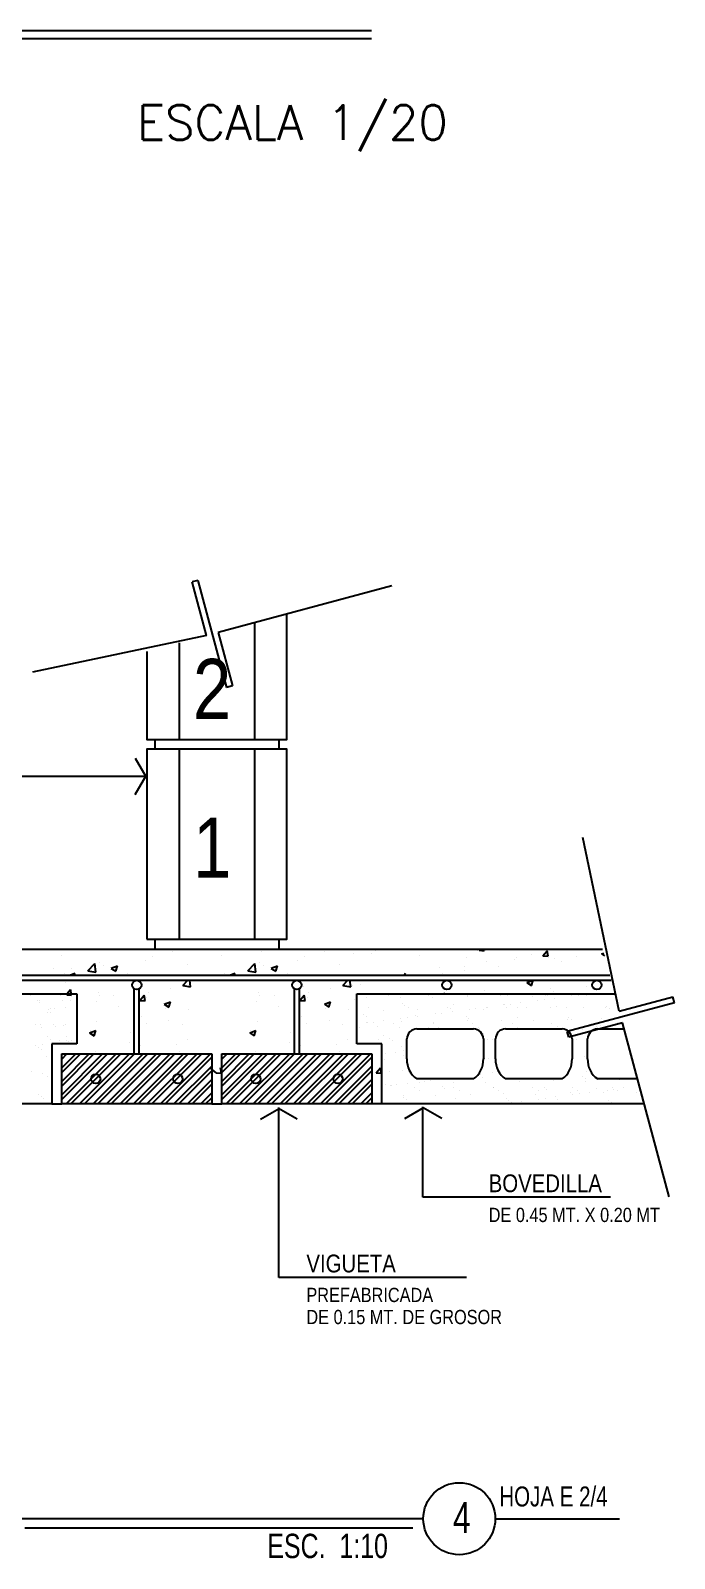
# Model space of a CAD drawing. Header units: inches. Extents: x -370 to 18, y -197 to 199.
# Drawn here: x -220.49 to -217.28, y -12.04 to -4.41 of the extents above; entities that cross this region are included whole.
import ezdxf

# ---------------------------------------------------------------- set-up
doc = ezdxf.new("R2010")
doc.units = ezdxf.units.IN
doc.header["$MEASUREMENT"] = 0
for name, color, linetype in [('DETALLES', 2, 'Continuous'), ('TEXPRIN', 6, 'Continuous'), ('TEXTO', 2, 'Continuous')]:
    doc.layers.add(name, color=color, linetype=linetype)
doc.styles.add('R', font='romans.shx')
doc.styles.add('ROMANS', font='romans.shx', dxfattribs={"width": 1.35})
doc.styles.get("Standard").update_dxf_attribs({"font": 'arial.ttf'})
doc.styles.add('swis1', font='swissc.ttf')

# ---------------------------------------------------------------- blocks, each defined once
blk = doc.blocks.new('det. te5')
at = {"layer": 'DETALLES', "color": 1}
for p, q in [((3.4801, 1.8428), (3.4511, 1.835)), ((3.5228, 1.5673), (3.4511, 1.835)), ((3.4801, 1.8428), (3.6236, 1.3073)), ((4.4498, 1.8157), (3.5808, 1.5828)), ((3.5228, 1.5673), (2.6539, 1.3844)), ((3.5808, 1.5828), (3.6525, 1.3151)), ((3.6525, 1.3151), (3.6236, 1.3073)), ((3.2648, 1.0476), (3.2648, 0.9988)), ((3.8852, 1.0476), (3.8852, 0.9988)), ((5.5864, -0.3108), (5.4035, 0.5582)), ((3.2648, 0.0488), (3.2648, 0)), ((3.8852, 0.0488), (3.8852, 0)), ((4.8853, -0.0058), (4.8901, 0)), ((4.9119, -0.0081), (4.9104, 0)), ((2.7965, -0.0329), (2.7965, -0.0329)), ((2.9302, -0.109), (2.9648, -0.0729)), ((2.9697, -0.1151), (2.9648, -0.0729)), ((2.9867, -0.0676), (2.9867, -0.0676)), ((3.1148, -0.0026), (3.1148, -0.0026)), ((3.2175, -0.0588), (3.2175, -0.0588)), ((3.251, -0.0391), (3.251, -0.0391)), ((3.3521, -0.0126), (3.3521, -0.0126)), ((3.4819, -0.0058), (3.4819, -0.0058)), ((3.5965, -0.0329), (3.5965, -0.0329)), ((3.7302, -0.109), (3.7648, -0.0729)), ((3.7697, -0.1151), (3.7648, -0.0729)), ((3.7867, -0.0676), (3.7867, -0.0676)), ((3.7979, -0.0126), (3.7979, -0.0126)), ((3.8749, -0.0026), (3.8749, -0.0026)), ((3.9777, -0.0588), (3.9777, -0.0588)), ((4.0112, -0.0391), (4.0112, -0.0391)), ((4.0352, -0.0026), (4.0352, -0.0026)), ((4.1122, -0.0126), (4.1122, -0.0126)), ((4.2421, -0.0058), (4.2421, -0.0058)), ((4.2584, -0.0218), (4.2584, -0.0218)), ((4.3495, -0.0227), (4.3495, -0.0227)), ((4.3697, -0.0071), (4.3697, -0.0071)), ((4.5868, -0.0327), (4.5868, -0.0327)), ((4.8241, -0.0427), (4.8241, -0.0427)), ((4.8764, 0), (4.8815, -0.0035)), ((4.8815, -0.0035), (4.8827, 0)), ((4.8853, -0.0058), (4.9118, -0.0081)), ((4.9203, -0.0607), (4.9203, -0.0607)), ((5.0614, -0.0527), (5.0614, -0.0527)), ((5.0715, -0.0415), (5.0715, -0.0415)), ((5.1485, -0.0294), (5.1485, -0.0294)), ((5.2041, -0.0337), (5.2255, -0.0081)), ((5.2041, -0.0337), (5.2307, -0.036)), ((5.2307, -0.036), (5.2255, -0.0081)), ((5.2621, -0.0496), (5.2621, -0.0496)), ((5.2986, -0.0628), (5.2986, -0.0628)), ((5.373, -0.001), (5.373, -0.001)), ((5.3734, -0.0349), (5.3734, -0.0349)), ((5.4982, -0.0242), (5.5085, -0.0202)), ((5.4982, -0.0242), (5.5121, -0.0335)), ((0.235, -0.131), (5.5382, -0.131)), ((2.7585, -0.0989), (2.7585, -0.0989)), ((2.8149, -0.1225), (2.8149, -0.1225)), ((2.8384, -0.131), (2.8671, -0.12)), ((2.848, -0.0956), (2.848, -0.0956)), ((2.9302, -0.109), (2.9698, -0.1151)), ((3.0093, -0.0809), (3.0093, -0.0809)), ((3.0471, -0.0963), (3.0783, -0.0844)), ((3.0471, -0.0964), (3.0693, -0.1113)), ((3.0693, -0.1113), (3.0783, -0.0844)), ((3.1281, -0.1219), (3.1281, -0.1219)), ((3.4271, -0.0774), (3.4271, -0.0774)), ((3.6149, -0.1225), (3.6149, -0.1225)), ((3.6384, -0.131), (3.6671, -0.12)), ((3.7302, -0.109), (3.7698, -0.1151)), ((3.8093, -0.0809), (3.8093, -0.0809)), ((3.8471, -0.0963), (3.8783, -0.0844)), ((3.8471, -0.0964), (3.8693, -0.1113)), ((3.8693, -0.1113), (3.8783, -0.0844)), ((3.9281, -0.1219), (3.9281, -0.1219)), ((4.1873, -0.0774), (4.1873, -0.0774)), ((4.5134, -0.131), (4.5171, -0.12)), ((4.553, -0.1305), (4.553, -0.1305)), ((4.6894, -0.094), (4.6894, -0.094)), ((4.7018, -0.1233), (4.7018, -0.1233)), ((4.8123, -0.086), (4.8123, -0.086)), ((4.8131, -0.1087), (4.8131, -0.1087)), ((4.9814, -0.0865), (4.9814, -0.0865)), ((0.235, -0.156), (5.5449, -0.156)), ((2.7511, -0.2197), (2.7511, -0.2197)), ((2.8188, -0.1664), (2.8188, -0.1664)), ((2.825, -0.2246), (2.8431, -0.203)), ((2.825, -0.2289), (2.8482, -0.2309)), ((2.8483, -0.2309), (2.8431, -0.203)), ((2.9813, -0.2156), (2.9813, -0.2156)), ((3.1625, -0.5243), (3.1625, -0.1995)), ((3.1875, -0.5243), (3.1875, -0.1991)), ((3.2058, -0.1871), (3.2058, -0.1871)), ((3.2346, -0.2195), (3.2346, -0.2195)), ((3.3415, -0.1971), (3.3415, -0.1971)), ((3.4046, -0.1826), (3.4301, -0.156)), ((3.4046, -0.1826), (3.4441, -0.1887)), ((3.4441, -0.1887), (3.4403, -0.156)), ((3.7813, -0.2156), (3.7813, -0.2156)), ((3.9625, -0.5243), (3.9625, -0.1995)), ((3.9875, -0.5243), (3.9875, -0.1991)), ((4.0058, -0.1871), (4.0058, -0.1871)), ((4.0346, -0.2195), (4.0346, -0.2195)), ((4.1415, -0.1971), (4.1415, -0.1971)), ((4.2046, -0.1826), (4.2301, -0.156)), ((4.2046, -0.1826), (4.2441, -0.1887)), ((4.2441, -0.1887), (4.2403, -0.156)), ((4.2527, -0.1825), (4.2527, -0.1825)), ((4.2938, -0.175), (4.2938, -0.175)), ((4.4211, -0.1603), (4.4211, -0.1603)), ((4.7035, -0.2266), (4.7035, -0.2266)), ((4.7096, -0.2243), (4.7136, -0.2201)), ((4.7141, -0.2243), (4.7136, -0.2201)), ((4.9149, -0.2087), (4.9149, -0.2087)), ((5.1247, -0.1675), (5.1549, -0.156)), ((5.1248, -0.1675), (5.1469, -0.1825)), ((5.1431, -0.1774), (5.1431, -0.1774)), ((5.1469, -0.1825), (5.1558, -0.156)), ((5.2412, -0.1971), (5.2412, -0.1971)), ((5.2565, -0.2102), (5.2565, -0.2102)), ((5.4248, -0.1881), (5.4248, -0.1881)), ((5.4918, -0.2271), (5.4918, -0.2271)), ((2.6456, -0.2338), (2.6456, -0.2338)), ((2.6771, -0.256), (2.6771, -0.256)), ((2.6888, -0.2667), (2.6888, -0.2667)), ((2.6911, -0.2572), (2.6911, -0.2572)), ((2.7316, -0.3028), (2.7316, -0.3028)), ((2.742, -0.2952), (2.742, -0.2952)), ((2.7647, -0.2985), (2.7647, -0.2985)), ((2.7934, -0.2334), (2.7934, -0.2334)), ((2.8036, -0.258), (2.8036, -0.258)), ((2.8163, -0.2917), (2.8163, -0.2917)), ((2.8424, -0.2562), (2.8424, -0.2562)), ((2.9754, -0.264), (2.9754, -0.264)), ((2.9884, -0.2297), (2.9884, -0.2297)), ((3.0607, -0.2341), (3.0607, -0.2341)), ((3.0821, -0.2895), (3.0821, -0.2895)), ((3.1905, -0.2565), (3.2119, -0.2309)), ((3.1905, -0.2565), (3.2171, -0.2588)), ((3.2171, -0.2588), (3.2119, -0.2309)), ((3.2257, -0.2398), (3.2257, -0.2398)), ((3.3125, -0.2753), (3.3436, -0.2634)), ((3.3125, -0.2753), (3.3346, -0.2902)), ((3.3194, -0.2995), (3.3194, -0.2995)), ((3.3346, -0.2902), (3.3436, -0.2634)), ((3.4313, -0.3018), (3.4313, -0.3018)), ((3.7754, -0.264), (3.7754, -0.264)), ((3.7884, -0.2297), (3.7884, -0.2297)), ((3.8607, -0.2341), (3.8607, -0.2341)), ((3.8821, -0.2895), (3.8821, -0.2895)), ((3.9905, -0.2565), (4.0119, -0.2309)), ((3.9905, -0.2565), (4.0171, -0.2588)), ((4.0171, -0.2588), (4.0119, -0.2309)), ((4.0257, -0.2398), (4.0257, -0.2398)), ((4.1125, -0.2753), (4.1436, -0.2634)), ((4.1125, -0.2753), (4.1346, -0.2902)), ((4.1194, -0.2995), (4.1194, -0.2995)), ((4.1346, -0.2902), (4.1436, -0.2634)), ((4.2313, -0.3018), (4.2313, -0.3018)), ((4.263, -0.2498), (4.263, -0.2498)), ((4.3252, -0.2443), (4.3252, -0.2443)), ((4.333, -0.2937), (4.333, -0.2937)), ((4.4344, -0.232), (4.4344, -0.232)), ((4.4914, -0.2421), (4.4914, -0.2421)), ((4.5009, -0.2716), (4.5009, -0.2716)), ((4.5126, -0.2823), (4.5126, -0.2823)), ((4.5308, -0.2934), (4.5308, -0.2934)), ((4.5773, -0.3017), (4.5773, -0.3017)), ((4.6321, -0.2316), (4.6321, -0.2316)), ((4.6539, -0.2429), (4.6539, -0.2429)), ((4.7285, -0.293), (4.7285, -0.293)), ((4.7435, -0.2996), (4.7435, -0.2996)), ((4.7588, -0.2772), (4.7588, -0.2772)), ((4.8254, -0.2367), (4.8254, -0.2367)), ((4.8298, -0.2312), (4.8298, -0.2312)), ((4.8367, -0.302), (4.8367, -0.302)), ((4.8697, -0.2977), (4.8697, -0.2977)), ((4.906, -0.3003), (4.906, -0.3003)), ((4.9213, -0.2909), (4.9213, -0.2909)), ((4.9262, -0.2927), (4.9262, -0.2927)), ((4.9916, -0.2346), (4.9916, -0.2346)), ((5.0076, -0.2795), (5.0076, -0.2795)), ((5.0128, -0.2794), (5.0128, -0.2794)), ((5.0246, -0.2901), (5.0246, -0.2901)), ((5.0276, -0.2309), (5.0276, -0.2309)), ((5.0406, -0.2752), (5.0406, -0.2752)), ((5.0775, -0.2942), (5.0775, -0.2942)), ((5.0923, -0.2684), (5.0923, -0.2684)), ((5.124, -0.2923), (5.124, -0.2923)), ((5.154, -0.2354), (5.154, -0.2354)), ((5.1785, -0.257), (5.1785, -0.257)), ((5.2116, -0.2526), (5.2116, -0.2526)), ((5.2154, -0.2344), (5.2154, -0.2344)), ((5.2253, -0.2305), (5.2253, -0.2305)), ((5.2437, -0.292), (5.2437, -0.292)), ((5.2632, -0.2459), (5.2632, -0.2459)), ((5.2707, -0.285), (5.2707, -0.285)), ((5.3217, -0.2919), (5.3217, -0.2919)), ((5.3256, -0.2292), (5.3256, -0.2292)), ((5.8619, -0.268), (5.3264, -0.4115)), ((5.3494, -0.2345), (5.3494, -0.2345)), ((5.3825, -0.2301), (5.3825, -0.2301)), ((5.4061, -0.2928), (5.4061, -0.2928)), ((5.4231, -0.2302), (5.4231, -0.2302)), ((5.4616, -0.2293), (5.4616, -0.2293)), ((5.5195, -0.2916), (5.5195, -0.2916)), ((5.5248, -0.2872), (5.5248, -0.2872)), ((5.5365, -0.2979), (5.5365, -0.2979)), ((5.5776, -0.2866), (5.5776, -0.2866)), ((5.5864, -0.3108), (5.8541, -0.2391)), ((5.8619, -0.268), (5.8541, -0.2391)), ((2.6701, -0.3757), (2.6701, -0.3757)), ((2.6951, -0.3795), (2.6951, -0.3795)), ((2.727, -0.3167), (2.727, -0.3167)), ((2.744, -0.3173), (2.744, -0.3173)), ((2.7572, -0.3752), (2.7572, -0.3752)), ((2.8076, -0.3803), (2.8076, -0.3803)), ((2.8179, -0.3753), (2.8179, -0.3753)), ((2.9759, -0.3635), (2.9759, -0.3635)), ((3.2004, -0.3351), (3.2004, -0.3351)), ((3.2245, -0.3724), (3.2245, -0.3724)), ((3.3358, -0.3578), (3.3358, -0.3578)), ((3.4043, -0.375), (3.4043, -0.375)), ((3.7759, -0.3635), (3.7759, -0.3635)), ((4.0004, -0.3351), (4.0004, -0.3351)), ((4.0245, -0.3724), (4.0245, -0.3724)), ((4.1358, -0.3578), (4.1358, -0.3578)), ((4.2043, -0.375), (4.2043, -0.375)), ((4.31, -0.3273), (4.31, -0.3273)), ((4.3217, -0.338), (4.3217, -0.338)), ((4.3239, -0.3695), (4.3239, -0.3695)), ((4.3292, -0.3666), (4.3292, -0.3666)), ((4.3569, -0.3652), (4.3569, -0.3652)), ((4.4058, -0.3079), (4.4058, -0.3079)), ((4.4086, -0.3584), (4.4086, -0.3584)), ((4.4589, -0.3739), (4.4589, -0.3739)), ((4.4948, -0.347), (4.4948, -0.347)), ((4.4954, -0.3645), (4.4954, -0.3645)), ((4.5279, -0.3427), (4.5279, -0.3427)), ((4.5679, -0.3329), (4.5679, -0.3329)), ((4.5795, -0.3359), (4.5795, -0.3359)), ((4.6566, -0.3736), (4.6566, -0.3736)), ((4.6579, -0.3653), (4.6579, -0.3653)), ((4.6657, -0.3245), (4.6657, -0.3245)), ((4.6988, -0.3202), (4.6988, -0.3202)), ((4.7504, -0.3134), (4.7504, -0.3134)), ((4.822, -0.3351), (4.822, -0.3351)), ((4.8294, -0.3591), (4.8294, -0.3591)), ((4.8337, -0.3458), (4.8337, -0.3458)), ((4.8544, -0.3732), (4.8544, -0.3732)), ((4.9956, -0.357), (4.9956, -0.357)), ((5.0521, -0.3728), (5.0521, -0.3728)), ((5.0798, -0.3407), (5.0798, -0.3407)), ((5.158, -0.3578), (5.158, -0.3578)), ((5.2498, -0.3725), (5.2498, -0.3725)), ((5.3296, -0.3516), (5.3296, -0.3516)), ((5.3339, -0.3429), (5.3339, -0.3429)), ((5.6019, -0.3688), (5.3342, -0.4405)), ((5.3456, -0.3536), (5.3456, -0.3536)), ((5.4476, -0.3721), (5.4476, -0.3721)), ((5.4927, -0.3801), (5.4927, -0.3801)), ((5.4958, -0.3495), (5.4958, -0.3495)), ((5.5789, -0.3687), (5.5789, -0.3687)), ((5.5917, -0.3485), (5.5917, -0.3485)), ((5.8348, -1.2377), (5.6019, -0.3688)), ((2.6969, -0.3928), (2.6969, -0.3928)), ((2.731, -0.4391), (2.731, -0.4391)), ((2.7433, -0.4542), (2.7433, -0.4542)), ((2.7689, -0.386), (2.7689, -0.386)), ((2.8232, -0.4552), (2.8232, -0.4552)), ((2.8242, -0.4366), (2.8242, -0.4366)), ((2.85, -0.4557), (2.85, -0.4557)), ((2.939, -0.4187), (2.9701, -0.4067)), ((2.939, -0.4187), (2.9611, -0.4336)), ((2.9438, -0.4094), (2.9438, -0.4094)), ((2.9611, -0.4336), (2.9701, -0.4067)), ((3.1451, -0.4195), (3.1451, -0.4195)), ((3.4259, -0.4497), (3.4259, -0.4497)), ((3.739, -0.4187), (3.7701, -0.4067)), ((3.739, -0.4187), (3.7611, -0.4336)), ((3.7438, -0.4094), (3.7438, -0.4094)), ((3.7611, -0.4336), (3.7701, -0.4067)), ((3.9451, -0.4195), (3.9451, -0.4195)), ((4.2259, -0.4497), (4.2259, -0.4497)), ((4.2879, -0.3913), (4.2879, -0.3913)), ((4.377, -0.3887), (4.377, -0.3887)), ((4.3843, -0.4527), (4.3843, -0.4527)), ((4.4098, -0.4302), (4.4098, -0.4302)), ((4.4402, -0.4466), (4.4402, -0.4466)), ((4.4519, -0.4573), (4.4519, -0.4573)), ((4.4856, -0.391), (4.4856, -0.391)), ((4.6311, -0.3908), (4.6311, -0.3908)), ((4.6834, -0.3906), (4.6834, -0.3906)), ((4.8811, -0.3903), (4.8811, -0.3903)), ((4.8889, -0.3965), (4.8889, -0.3965)), ((4.91, -0.4227), (4.91, -0.4227)), ((4.9283, -0.4544), (4.9283, -0.4544)), ((4.9521, -0.4544), (4.9521, -0.4544)), ((5.0789, -0.3899), (5.0789, -0.3899)), ((5.143, -0.3986), (5.143, -0.3986)), ((5.2766, -0.3895), (5.2766, -0.3895)), ((5.3217, -0.4026), (5.3217, -0.4026)), ((5.3342, -0.4405), (5.3264, -0.4115)), ((5.373, -0.4509), (5.373, -0.4509)), ((5.4008, -0.4043), (5.4008, -0.4043)), ((5.408, -0.3912), (5.408, -0.3912)), ((5.4101, -0.4152), (5.4101, -0.4152)), ((5.441, -0.3868), (5.441, -0.3868)), ((5.4744, -0.3892), (5.4744, -0.3892)), ((2.6692, -0.482), (2.6692, -0.482)), ((2.6833, -0.4923), (2.6833, -0.4923)), ((2.6991, -0.5019), (2.6991, -0.5019)), ((2.7023, -0.4777), (2.7023, -0.4777)), ((2.7539, -0.4709), (2.7539, -0.4709)), ((2.7902, -0.4595), (2.7902, -0.4595)), ((2.8, -0.5503), (2.826, -0.5243)), ((2.8, -0.6177), (2.8934, -0.5243)), ((2.8, -0.5265), (2.8022, -0.5243)), ((2.8, -0.5939), (2.8696, -0.5243)), ((2.8, -0.685), (2.9607, -0.5243)), ((2.8, -0.7524), (3.0281, -0.5243)), ((2.8, -0.6612), (2.9369, -0.5243)), ((2.8, -0.7286), (3.0043, -0.5243)), ((2.8216, -0.7743), (3.0716, -0.5243)), ((2.8359, -0.464), (2.8359, -0.464)), ((2.8455, -0.7743), (3.0955, -0.5243)), ((2.889, -0.7743), (3.139, -0.5243)), ((2.9128, -0.7743), (3.1628, -0.5243)), ((2.9563, -0.7743), (3.2063, -0.5243)), ((2.9705, -0.5115), (2.9705, -0.5115)), ((2.9802, -0.7743), (3.2302, -0.5243)), ((3.0237, -0.7743), (3.2737, -0.5243)), ((3.0475, -0.7743), (3.2975, -0.5243)), ((3.091, -0.7743), (3.341, -0.5243)), ((3.1149, -0.7743), (3.3649, -0.5243)), ((3.1372, -0.4657), (3.1372, -0.4657)), ((3.1584, -0.7743), (3.4084, -0.5243)), ((3.1822, -0.7743), (3.4322, -0.5243)), ((3.195, -0.4831), (3.195, -0.4831)), ((3.2258, -0.7743), (3.4758, -0.5243)), ((3.2496, -0.7743), (3.4996, -0.5243)), ((3.2931, -0.7743), (3.5431, -0.5243)), ((3.3745, -0.4757), (3.3745, -0.4757)), ((3.3872, -0.5109), (3.3872, -0.5109)), ((3.6, -0.5503), (3.626, -0.5243)), ((3.6, -0.6177), (3.6934, -0.5243)), ((3.6, -0.685), (3.7607, -0.5243)), ((3.6, -0.7524), (3.8281, -0.5243)), ((3.6, -0.5265), (3.6022, -0.5243)), ((3.6, -0.5939), (3.6696, -0.5243)), ((3.6, -0.6612), (3.7369, -0.5243)), ((3.6, -0.7286), (3.8043, -0.5243)), ((3.6155, -0.5219), (3.6155, -0.5219)), ((3.6216, -0.7743), (3.8716, -0.5243)), ((3.6455, -0.7743), (3.8955, -0.5243)), ((3.689, -0.7743), (3.939, -0.5243)), ((3.7128, -0.7743), (3.9628, -0.5243)), ((3.7563, -0.7743), (4.0063, -0.5243)), ((3.7705, -0.5115), (3.7705, -0.5115)), ((3.7802, -0.7743), (4.0302, -0.5243)), ((3.8237, -0.7743), (4.0737, -0.5243)), ((3.8475, -0.7743), (4.0975, -0.5243)), ((3.891, -0.7743), (4.141, -0.5243)), ((3.9149, -0.7743), (4.1649, -0.5243)), ((3.9372, -0.4657), (3.9372, -0.4657)), ((3.9584, -0.7743), (4.2084, -0.5243)), ((3.9822, -0.7743), (4.2322, -0.5243)), ((3.995, -0.4831), (3.995, -0.4831)), ((4.0258, -0.7743), (4.2758, -0.5243)), ((4.0496, -0.7743), (4.2996, -0.5243)), ((4.0931, -0.7743), (4.3431, -0.5243)), ((4.1745, -0.4757), (4.1745, -0.4757)), ((4.1872, -0.5109), (4.1872, -0.5109)), ((4.4155, -0.5219), (4.4155, -0.5219)), ((4.4671, -0.5151), (4.4671, -0.5151)), ((4.4994, -0.4869), (4.4994, -0.4869)), ((4.5071, -0.5079), (4.5071, -0.5079)), ((4.5101, -0.5329), (4.5101, -0.5329)), ((4.9638, -0.4651), (4.9638, -0.4651)), ((2.7214, -0.5347), (2.7214, -0.5347)), ((2.7465, -0.5502), (2.7465, -0.5502)), ((2.7482, -0.5518), (2.7482, -0.5518)), ((3.3169, -0.7743), (3.55, -0.5412)), ((3.3605, -0.7743), (3.55, -0.5847)), ((3.3843, -0.7743), (3.55, -0.6085)), ((3.571, -0.6187), (3.5424, -0.5932)), ((3.5976, -0.621), (3.5924, -0.5932)), ((3.6138, -0.5526), (3.6138, -0.5526)), ((4.1169, -0.7743), (4.35, -0.5412)), ((4.1605, -0.7743), (4.35, -0.5847)), ((4.1843, -0.7743), (4.35, -0.6085)), ((4.371, -0.6187), (4.3924, -0.5932)), ((4.3976, -0.621), (4.3924, -0.5932)), ((4.4138, -0.5526), (4.4138, -0.5526)), ((4.5034, -0.6092), (4.5034, -0.6092)), ((4.914, -0.545), (4.914, -0.545)), ((4.9324, -0.5493), (4.9324, -0.5493)), ((5.4141, -0.5375), (5.4141, -0.5375)), ((5.4243, -0.61), (5.4243, -0.61)), ((2.6468, -0.6136), (2.6468, -0.6136)), ((2.7031, -0.6242), (2.7031, -0.6242)), ((2.7278, -0.6387), (2.7278, -0.6387)), ((3.4278, -0.7743), (3.55, -0.6521)), ((3.4516, -0.7743), (3.55, -0.6759)), ((3.551, -0.6493), (3.551, -0.6493)), ((3.571, -0.6187), (3.5975, -0.621)), ((3.6178, -0.6749), (3.6178, -0.6749)), ((4.2278, -0.7743), (4.35, -0.6521)), ((4.2516, -0.7743), (4.35, -0.6759)), ((4.351, -0.6493), (4.351, -0.6493)), ((4.371, -0.6187), (4.3975, -0.621)), ((4.4178, -0.6749), (4.4178, -0.6749)), ((4.4356, -0.6118), (4.4356, -0.6118)), ((4.441, -0.6829), (4.441, -0.6829)), ((4.4464, -0.6829), (4.4464, -0.6829)), ((4.474, -0.6786), (4.474, -0.6786)), ((4.5257, -0.6718), (4.5257, -0.6718)), ((4.5893, -0.6687), (4.5893, -0.6687)), ((4.6119, -0.6604), (4.6119, -0.6604)), ((4.645, -0.6561), (4.645, -0.6561)), ((4.7005, -0.6851), (4.7005, -0.6851)), ((4.7555, -0.6666), (4.7555, -0.6666)), ((4.8914, -0.6294), (4.8914, -0.6294)), ((4.9031, -0.6401), (4.9031, -0.6401)), ((4.918, -0.6674), (4.918, -0.6674)), ((4.9538, -0.6154), (4.9538, -0.6154)), ((5.0895, -0.6612), (5.0895, -0.6612)), ((5.2557, -0.6591), (5.2557, -0.6591)), ((5.4033, -0.6372), (5.4033, -0.6372)), ((5.415, -0.6479), (5.415, -0.6479)), ((5.4181, -0.6599), (5.4181, -0.6599)), ((5.5896, -0.6537), (5.5896, -0.6537)), ((2.6857, -0.7252), (2.6857, -0.7252)), ((2.6974, -0.736), (2.6974, -0.736)), ((2.7071, -0.7466), (2.7071, -0.7466)), ((3.4952, -0.7743), (3.55, -0.7194)), ((3.519, -0.7743), (3.55, -0.7433)), ((4.2952, -0.7743), (4.35, -0.7194)), ((4.319, -0.7743), (4.35, -0.7433)), ((4.5074, -0.7316), (4.5074, -0.7316)), ((4.5096, -0.7408), (4.5096, -0.7408)), ((4.5213, -0.7516), (4.5213, -0.7516)), ((4.5614, -0.6919), (4.5614, -0.6919)), ((4.5882, -0.709), (4.5882, -0.709)), ((4.6699, -0.7323), (4.6699, -0.7323)), ((4.7122, -0.6958), (4.7122, -0.6958)), ((4.7592, -0.6916), (4.7592, -0.6916)), ((4.7674, -0.7464), (4.7674, -0.7464)), ((4.786, -0.7086), (4.786, -0.7086)), ((4.8414, -0.7262), (4.8414, -0.7262)), ((4.9569, -0.6912), (4.9569, -0.6912)), ((4.9583, -0.6907), (4.9583, -0.6907)), ((4.9837, -0.7083), (4.9837, -0.7083)), ((5.0076, -0.724), (5.0076, -0.724)), ((5.0215, -0.7486), (5.0215, -0.7486)), ((5.0332, -0.7594), (5.0332, -0.7594)), ((5.097, -0.761), (5.097, -0.761)), ((5.1547, -0.6909), (5.1547, -0.6909)), ((5.17, -0.7248), (5.17, -0.7248)), ((5.1814, -0.7079), (5.1814, -0.7079)), ((5.1832, -0.7496), (5.1832, -0.7496)), ((5.2124, -0.6929), (5.2124, -0.6929)), ((5.2163, -0.7453), (5.2163, -0.7453)), ((5.2241, -0.7036), (5.2241, -0.7036)), ((5.2679, -0.7385), (5.2679, -0.7385)), ((5.2794, -0.7542), (5.2794, -0.7542)), ((5.3416, -0.7186), (5.3416, -0.7186)), ((5.3524, -0.6905), (5.3524, -0.6905)), ((5.3542, -0.7271), (5.3542, -0.7271)), ((5.3792, -0.7076), (5.3792, -0.7076)), ((5.3872, -0.7228), (5.3872, -0.7228)), ((5.4388, -0.716), (5.4388, -0.716)), ((5.4703, -0.6985), (5.4703, -0.6985)), ((5.5078, -0.7165), (5.5078, -0.7165)), ((5.5251, -0.7046), (5.5251, -0.7046)), ((5.5335, -0.7564), (5.5335, -0.7564)), ((5.5502, -0.6901), (5.5502, -0.6901)), ((5.5581, -0.7003), (5.5581, -0.7003)), ((5.5769, -0.7072), (5.5769, -0.7072)), ((5.6098, -0.6935), (5.6098, -0.6935)), ((5.6702, -0.7173), (5.6702, -0.7173)), ((2.6981, -0.7726), (2.6981, -0.7726)), ((2.75, -0.7743), (2.8, -0.7743)), ((3.55, -0.7743), (3.6, -0.7743)), ((4.4, -0.7743), (4.35, -0.7743)), ((4.4869, -0.7708), (4.4869, -0.7708)), ((4.6846, -0.7704), (4.6846, -0.7704)), ((4.8824, -0.77), (4.8824, -0.77)), ((5.0123, -0.7721), (5.0123, -0.7721)), ((5.0454, -0.7678), (5.0454, -0.7678)), ((5.0801, -0.7697), (5.0801, -0.7697)), ((5.2778, -0.7693), (5.2778, -0.7693)), ((5.4756, -0.769), (5.4756, -0.769)), ((5.5452, -0.7671), (5.5452, -0.7671)), ((5.6733, -0.7686), (5.6733, -0.7686))]:
    blk.add_line(p, q, dxfattribs=at)
at = {"layer": 'DETALLES', "color": 3}
for p, q in [((3.7626, 1.6315), (3.7626, 1.0476)), ((3.3874, 1.531), (3.3874, 1.0476)), ((3.3874, 0.9988), (3.3874, 0.0488)), ((3.7626, 0.9988), (3.7626, 0.0488)), ((0.625, -0.2243), (2.875, -0.2243)), ((2.875, -0.2243), (2.875, -0.4743)), ((4.275, -0.2243), (5.5632, -0.2243)), ((4.275, -0.4743), (4.275, -0.2243)), ((4.525, -0.5493), (4.525, -0.4493)), ((4.575, -0.3993), (4.857, -0.3993)), ((4.907, -0.4493), (4.907, -0.5493)), ((4.968, -0.5493), (4.968, -0.4493)), ((5.018, -0.3993), (5.3, -0.3993)), ((5.35, -0.4493), (5.35, -0.5493)), ((5.4282, -0.5493), (5.4282, -0.4493)), ((5.4782, -0.3993), (5.6101, -0.3993)), ((2.875, -0.4743), (2.75, -0.4743)), ((2.75, -0.4743), (2.75, -0.7743)), ((4.4, -0.4743), (4.275, -0.4743)), ((4.4, -0.7743), (4.4, -0.4743)), ((4.857, -0.6493), (4.575, -0.6493)), ((5.3, -0.6493), (5.018, -0.6493)), ((5.6771, -0.6493), (5.4782, -0.6493)), ((2.75, -0.7743), (0.75, -0.7743)), ((5.7106, -0.7743), (4.4, -0.7743))]:
    blk.add_line(p, q, dxfattribs=at)
at = {"layer": 'DETALLES', "color": 4}
for p, q in [((3.1668, 0.9546), (3.2201, 0.8622)), ((3.1668, 0.7724), (3.2201, 0.8648)), ((3.7939, -0.85), (3.8863, -0.7967)), ((3.976, -0.85), (3.8837, -0.7967)), ((4.5141, -0.8474), (4.6065, -0.794)), ((4.6989, -0.8474), (4.6065, -0.794))]:
    blk.add_line(p, q, dxfattribs=at)
at = {"layer": 'DETALLES', "color": 2}
for p, q in [((1.8895, 0.8635), (3.225, 0.8635)), ((3.885, -1.6414), (3.885, -0.7918)), ((4.6052, -1.2405), (4.6052, -0.7891)), ((5.5427, -1.2405), (4.6052, -1.2405)), ((4.8225, -1.6414), (3.885, -1.6414))]:
    blk.add_line(p, q, dxfattribs=at)
at = {"layer": 'DETALLES', "color": 5}
for p, q in [((0, 0), (5.5031, 0)), ((2.8, -0.7743), (2.8, -0.5243)), ((2.8, -0.5243), (3.55, -0.5243)), ((3.55, -0.5243), (3.55, -0.7743)), ((3.6, -0.7743), (3.6, -0.5243)), ((3.6, -0.5243), (4.35, -0.5243)), ((4.35, -0.5243), (4.35, -0.7743)), ((3.55, -0.7743), (2.8, -0.7743)), ((4.35, -0.7743), (3.6, -0.7743))]:
    blk.add_line(p, q, dxfattribs=at)
at = {"layer": 'DETALLES', "color": 3}
blk.add_lwpolyline([(3.225, 1.4875), (3.225, 1.0476), (3.925, 1.0476), (3.925, 1.675)], dxfattribs=at)
blk.add_lwpolyline([(3.225, 0.0488), (3.925, 0.0488), (3.925, 0.9988), (3.225, 0.9988)], close=True, dxfattribs=at)
at = {"layer": 'DETALLES', "color": 1}
for centre in [(3.1747, -0.1796), (3.9747, -0.1796), (4.7247, -0.1796), (5.4747, -0.1796), (2.9695, -0.6493), (3.3805, -0.6493), (3.7695, -0.6493), (4.1805, -0.6493)]:
    blk.add_circle(centre, 0.0233, dxfattribs=at)
at = {"layer": 'DETALLES', "color": 3}
for centre, radius, start, end in [((4.575, -0.4493), 0.05, 90, 180), ((4.857, -0.4493), 0.05, 360, 90), ((5.018, -0.4493), 0.05, 90, 180), ((5.3, -0.4493), 0.05, 0, 90), ((5.4782, -0.4493), 0.05, 90, 180), ((4.6389, -0.5548), 0.114, 177.20509, 235.92501), ((4.7931, -0.5548), 0.114, 304.07499, 2.79491), ((5.0819, -0.5548), 0.114, 177.20509, 235.92501), ((5.2361, -0.5548), 0.114, 304.07499, 2.79491), ((5.5421, -0.5548), 0.114, 177.20509, 235.92501)]:
    blk.add_arc(centre, radius, start, end, dxfattribs=at)
at = {"layer": 'DETALLES', "color": 4, "style": 'swis1'}
for s, p in [('BOVEDILLA', (4.9336, -1.2153)), ('VIGUETA', (4.0225, -1.6162))]:
    blk.add_text(s, height=0.08889, dxfattribs=at).set_placement(p)
at = {"layer": 'DETALLES', "color": 2, "style": 'swis1'}
for s, p in [('DE 0.45 MT. X 0.20 MT', (4.9336, -1.3644)), ('PREFABRICADA ', (4.0225, -1.7644)), ('DE 0.15 MT. DE GROSOR', (4.0225, -1.8747))]:
    blk.add_text(s, height=0.071111, dxfattribs=at).set_placement(p)
at = {"layer": 'DETALLES', "char_height": 0.3, "width": 0.3353, "attachment_point": 1}
for s, insert in [('{\\fSwis721 BlkCn BT|b0|i0|c0|p34;\\C2;2}', (3.4557, 1.4501)), ('{\\fSwis721 BlkCn BT|b0|i0|c0|p34;\\C2;1}', (3.4557, 0.6572))]:
    blk.add_mtext(s, dxfattribs=dict(at, insert=insert))

msp = doc.modelspace()

# ---------------------------------------------------------------- linework, layer by layer
at = {"layer": 'TEXPRIN', "color": 6}
msp.add_line((-225.55413, -4.40796), (-218.79165, -4.40796), dxfattribs=at)
at = {"layer": 'TEXPRIN', "color": 2}
msp.add_line((-225.55413, -4.44814), (-218.79165, -4.44814), dxfattribs=at)
at = {"layer": 'TEXTO', "color": 1}
msp.add_line((-220.52373, -11.89161), (-218.58386, -11.89161), dxfattribs=at)
at = {"layer": 'TEXTO', "color": 4}
for points in [[(-218.53215, -11.84603), (-223.13877, -11.84603)], [(-218.17235, -11.84603), (-217.55226, -11.84603)]]:
    msp.add_lwpolyline(points, dxfattribs=at)
at = {"layer": 'TEXTO', "color": 3}
msp.add_circle((-218.35225, -11.84603), 0.1799, dxfattribs=at)

# ---------------------------------------------------------------- block references
msp.add_blockref('det. te5', (-223.13877, -8.99882))

# ---------------------------------------------------------------- texts
at = {"color": 3, "style": 'R'}
msp.add_text('ESCALA 1/20', height=0.1717484, dxfattribs=at).set_placement((-219.96272, -4.95338))
at = {"layer": 'TEXTO', "color": 2}
for s, insert, char_height, width, attachment_point, style in [('{\\fSwis721 LtCn BT|b0|i0|c0|p34;HOJA E 2/4}', (-218.15206, -11.68503), 0.1, 0.9177, 1, 'ROMANS'), ('{\\fSwis721 LtCn BT|b0|i0|c0|p34;4}', (-218.33939, -11.76323), 0.1538462, 0.7956, 2, 'swis1'), ('{\\fSwis721 LtCn BT|b0|i0|c0|p34;ESC.  1:10}', (-219.31142, -11.92144), 0.1215575, 0.7766538, 1, 'ROMANS')]:
    msp.add_mtext(s, dxfattribs=dict(at, insert=insert, char_height=char_height, width=width, attachment_point=attachment_point, style=style))

doc.saveas('drawing.dxf')
